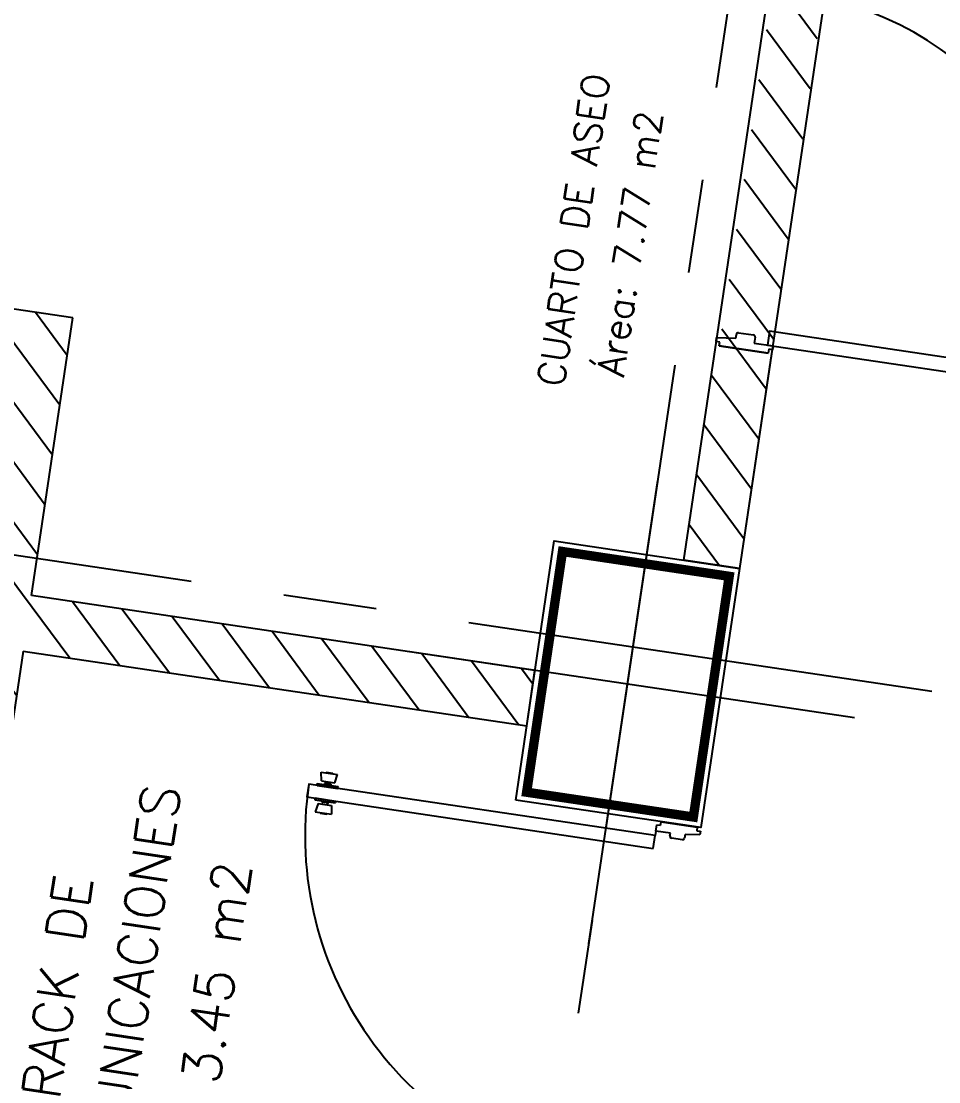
# Model space of a CAD drawing. Header units: millimetres. Extents: x 338 to 506, y 179 to 335.
# Drawn here: x 407.649 to 410.099, y 290.127 to 292.96 of the extents above; entities that cross this region are included whole.
import ezdxf

# ---------------------------------------------------------------- set-up
doc = ezdxf.new("R2010")
doc.units = ezdxf.units.MM
doc.linetypes.add('CENTER', pattern=[2, 1.25, -0.25, 0.25, -0.25])
doc.linetypes.add('DASHED2', pattern=[0.375, 0.25, -0.125])
for name, color, linetype in [('COLUMNAS', 252, 'Continuous'), ('CUBIERTA', 254, 'Continuous'), ('EJES-COLUMNAS', 3, 'CENTER'), ('EJES_DE_COLUMNA', 255, 'DASHED2'), ('MUROS', 32, 'Continuous'), ('PUERTAS', 5, 'Continuous'), ('TEXTOS', 7, 'Continuous')]:
    doc.layers.add(name, color=color, linetype=linetype)
doc.styles.add('NOTAS', font='simplex.shx')

# ---------------------------------------------------------------- blocks, each defined once
blk = doc.blocks.new('PUERTA_1_80')
at = {"layer": 'PUERTAS'}
for points in [[(0.065, 0), (0.065, -0.01), (0.075, -0.01), (0.075, -0.02), (0.025, -0.025), (0.025, -0.035, -0.414214), (0.02, -0.04), (-0.02, -0.04, -0.414214), (-0.025, -0.035), (-0.025, -0.02), (-0.075, -0.02), (-0.075, -0.01), (-0.065, -0.01), (-0.065, 0), (0.065, 0), (-0.065, 0)], [(-0.065, -1.8), (-0.065, -1.79), (-0.075, -1.79), (-0.075, -1.78), (-0.025, -1.775), (-0.025, -1.765, -0.414214), (-0.02, -1.76), (0.02, -1.76, -0.414214), (0.025, -1.765), (0.025, -1.78), (0.075, -1.78), (0.075, -1.79), (0.065, -1.79), (0.065, -1.8), (-0.065, -1.8), (0.065, -1.8)]]:
    blk.add_lwpolyline(points, format="xyb", dxfattribs=at)
for points in [[(-0.885, -0.055), (-0.06, -0.055), (-0.06, -0.02), (-0.885, -0.02)], [(-0.885, -1.745), (-0.06, -1.745), (-0.06, -1.78), (-0.885, -1.78)]]:
    blk.add_lwpolyline(points, close=True, dxfattribs=at)
for centre, start, end in [((-0.0261, -0.0409), 180.9379, 269.9323), ((-0.0261, -1.7591), 90.0677, 179.0621)]:
    blk.add_arc(centre, 0.8591, start, end, dxfattribs=at)
blk = doc.blocks.new('*X394')
at = {"color": 0}
for p, q in [((3003.8566, 1972.9753), (3003.7608, 1972.8795)), ((3003.9913, 1972.9753), (3003.8413, 1972.8253)), ((3004.126, 1972.9753), (3003.976, 1972.8253)), ((3004.2607, 1972.9753), (3004.1107, 1972.8253)), ((3004.3865, 1972.9664), (3004.2454, 1972.8253)), ((3004.5212, 1972.9664), (3004.3803, 1972.8255)), ((3004.6559, 1972.9664), (3004.5155, 1972.826)), ((3004.7906, 1972.9664), (3004.6507, 1972.8265)), ((3004.9253, 1972.9664), (3004.7858, 1972.8269)), ((3005.06, 1972.9664), (3004.921, 1972.8274)), ((3005.1947, 1972.9664), (3005.0562, 1972.8279)), ((3005.3294, 1972.9664), (3005.1914, 1972.8284))]:
    blk.add_line(p, q, dxfattribs=at)
blk = doc.blocks.new('*X396')
at = {"color": 0}
for p, q in [((3001.6166, 1975.5846), (3001.5108, 1975.4788)), ((3001.7513, 1975.5846), (3001.5108, 1975.3441)), ((3001.886, 1975.5846), (3001.736, 1975.4346)), ((3002.0207, 1975.5846), (3001.8707, 1975.4346)), ((3002.1554, 1975.5846), (3002.0054, 1975.4346)), ((3002.2901, 1975.5846), (3002.1401, 1975.4346)), ((3002.4248, 1975.5846), (3002.2748, 1975.4346)), ((3002.5595, 1975.5846), (3002.4095, 1975.4346)), ((3002.6942, 1975.5846), (3002.5108, 1975.4012)), ((3002.8289, 1975.5846), (3002.6789, 1975.4346)), ((3002.9636, 1975.5846), (3002.8478, 1975.4688)), ((3003.0983, 1975.5846), (3002.9825, 1975.4688)), ((3003.233, 1975.5846), (3003.0892, 1975.4409)), ((3003.2608, 1975.4777), (3003.2177, 1975.4346)), ((3002.8297, 1975.4507), (3002.8136, 1975.4346)), ((3002.9483, 1975.4346), (3002.8325, 1975.3188)), ((3003.083, 1975.4346), (3002.9672, 1975.3188)), ((3002.6608, 1975.4165), (3002.5108, 1975.2665)), ((3001.6608, 1975.3594), (3001.5108, 1975.2094)), ((3002.6608, 1975.2818), (3002.5108, 1975.1318)), ((3001.6608, 1975.2247), (3001.5108, 1975.0747)), ((3002.6608, 1975.1471), (3002.5108, 1974.9971)), ((3001.6608, 1975.09), (3001.5108, 1974.94)), ((3002.6608, 1975.0124), (3002.5108, 1974.8624)), ((3001.6608, 1974.9553), (3001.5108, 1974.8053)), ((3002.6608, 1974.8777), (3002.5108, 1974.7277)), ((3001.6608, 1974.8206), (3001.5108, 1974.6706)), ((3002.7524, 1974.8346), (3002.6024, 1974.6846)), ((3002.8871, 1974.8346), (3002.7371, 1974.6846)), ((3003.0218, 1974.8346), (3002.8718, 1974.6846)), ((3003.1565, 1974.8346), (3003.0065, 1974.6846)), ((3003.2608, 1974.8042), (3003.1412, 1974.6846)), ((3001.6608, 1974.6859), (3001.5108, 1974.5359)), ((3001.6608, 1974.5512), (3001.5108, 1974.4012)), ((3001.6608, 1974.4165), (3001.5108, 1974.2665)), ((3001.6608, 1974.2818), (3001.5108, 1974.1318)), ((3001.6608, 1974.1471), (3001.5108, 1973.9971)), ((3001.6608, 1974.0124), (3001.5108, 1973.8624)), ((3001.6608, 1973.8777), (3001.5108, 1973.7277)), ((3001.6608, 1973.743), (3001.5108, 1973.593)), ((3001.6608, 1973.6083), (3001.5108, 1973.4583)), ((3001.6608, 1973.4736), (3001.5108, 1973.3236)), ((3001.6608, 1973.3389), (3001.5108, 1973.1889)), ((3001.6608, 1973.2042), (3001.5108, 1973.0542)), ((3001.6608, 1973.0695), (3001.5108, 1972.9195)), ((3001.7013, 1972.9753), (3001.5513, 1972.8253)), ((3001.836, 1972.9753), (3001.686, 1972.8253)), ((3001.9708, 1972.9753), (3001.8208, 1972.8253)), ((3002.0597, 1972.9296), (3001.9555, 1972.8253))]:
    blk.add_line(p, q, dxfattribs=at)
blk = doc.blocks.new('*U234')
at = {"layer": 'PUERTAS'}
for p, q in [((0.0375, 0.05), (0.0375, 0.06)), ((0.0375, 0.06), (0.0475, 0.06)), ((0.0475, 0.06), (0.0525, 0.02)), ((1.0298, 0.06), (1.0248, 0.02)), ((1.0398, 0.06), (1.0298, 0.06)), ((1.0398, 0.05), (1.0398, 0.06)), ((0.0275, 0.05), (0.0375, 0.05)), ((0.0275, -0.05), (0.0275, 0.05)), ((0.0275, 0.05), (0.0275, -0.05)), ((1.0498, 0.05), (1.0398, 0.05)), ((1.0498, -0.05), (1.0498, 0.05)), ((1.0498, 0.05), (1.0498, -0.05)), ((0.0525, 0.02), (0.0625, 0.02)), ((0.0675, 0.015), (0.0675, -0.015)), ((1.0098, 0.015), (1.0098, -0.015)), ((1.0248, 0.02), (1.0148, 0.02)), ((0.0625, -0.02), (0.055, -0.02)), ((0.055, -0.02), (0.055, -0.06)), ((1.0148, -0.02), (1.0223, -0.02)), ((1.0223, -0.02), (1.0223, -0.06)), ((0.0375, -0.05), (0.0275, -0.05)), ((0.0375, -0.06), (0.0375, -0.05)), ((1.0398, -0.06), (1.0398, -0.05)), ((1.0398, -0.05), (1.0498, -0.05)), ((0.055, -0.06), (0.0375, -0.06)), ((0.055, -0.06), (0.0675, -0.06)), ((1.0223, -0.06), (1.0398, -0.06)), ((0.0305, -0.9545), (0.0288, -0.9545)), ((0.0288, -0.9728), (0.0288, -0.9545)), ((0.0537, -0.9453), (0.0305, -0.9412)), ((0.0306, -0.9862), (0.0305, -0.9412)), ((0.0538, -0.982), (0.0537, -0.9453)), ((0.0627, -0.9922), (0.0626, -0.935)), ((0.0675, -0.935), (0.0626, -0.935)), ((0.0676, -0.9922), (0.0675, -0.935)), ((0.1024, -0.9922), (0.1026, -0.935)), ((0.1026, -0.935), (0.1075, -0.935)), ((0.1073, -0.9922), (0.1075, -0.935)), ((0.1163, -0.982), (0.1164, -0.9453)), ((0.1164, -0.9453), (0.1396, -0.9412)), ((0.1395, -0.9862), (0.1396, -0.9412)), ((0.1396, -0.9545), (0.1413, -0.9545)), ((0.1412, -0.9728), (0.1413, -0.9545)), ((0.0306, -0.9728), (0.0288, -0.9728)), ((0.0538, -0.982), (0.0306, -0.9862)), ((0.0591, -0.9566), (0.0537, -0.9567)), ((0.0591, -0.9705), (0.0538, -0.9706)), ((0.0591, -0.9555), (0.0591, -0.9716)), ((0.111, -0.9555), (0.1109, -0.9716)), ((0.1109, -0.9705), (0.1163, -0.9706)), ((0.111, -0.9566), (0.1163, -0.9567)), ((0.1163, -0.982), (0.1395, -0.9862)), ((0.1395, -0.9728), (0.1412, -0.9728)), ((0.0676, -0.9922), (0.0627, -0.9922)), ((0.1024, -0.9922), (0.1073, -0.9922))]:
    blk.add_line(p, q, dxfattribs=at)
blk.add_lwpolyline([(0.1025, -0.06), (0.0675, -0.06), (0.0675, -1.0148), (0.1025, -1.0148)], close=True, dxfattribs=at)
for centre, radius, start, end in [((0.0625, 0.015), 0.005, 0, 90), ((1.0148, 0.015), 0.005, 90, 180), ((0.0625, -0.015), 0.005, 270, 0), ((1.0148, -0.015), 0.005, 180, 270), ((0.0681, -0.0606), 0.9541, 269.9611, 0.0389), ((0.0594, -0.9523), 0.00329, 264.9921, 9.9588), ((0.1107, -0.9523), 0.00329, 170.0412, 275.0079), ((0.0595, -0.9749), 0.00329, 350.32, 95.2867), ((0.1106, -0.9749), 0.00329, 84.7133, 189.68)]:
    blk.add_arc(centre, radius, start, end, dxfattribs=at)
blk = doc.blocks.new('*U424')
at = {"layer": 'TEXTOS', "color": 5, "style": 'NOTAS'}
for s, height, p in [('RACK DE', 0.10222, (3002.0867, 1974.4114)), ('COMUNICACIONES', 0.102223, (3001.7781, 1974.2138)), ('Área: 3.45 m2', 0.102223, (3001.7781, 1973.9966))]:
    blk.add_text(s, height=height, dxfattribs=at).set_placement(p)
blk = doc.blocks.new('*U567')
at = {"layer": 'TEXTOS', "color": 5, "style": 'NOTAS'}
for s, p in [('CUARTO DE ASEO', (3004.1691, 1973.3606)), (' Área: 7.77 m2', (3004.1691, 1973.2066))]:
    blk.add_text(s, height=0.072513, dxfattribs=at).set_placement(p)
blk = doc.blocks.new('*X570')
at = {"color": 0}
for p, q in [((3003.4108, 1974.7088), (3003.2608, 1974.5588)), ((3003.4108, 1974.5741), (3003.2608, 1974.4241)), ((3003.4108, 1974.4394), (3003.2608, 1974.2894)), ((3003.4108, 1974.3047), (3003.2608, 1974.1547)), ((3003.4108, 1974.17), (3003.2608, 1974.02)), ((3003.4108, 1974.0353), (3003.2608, 1973.8853)), ((3003.4108, 1973.9006), (3003.2608, 1973.7506)), ((3003.4108, 1973.7659), (3003.2608, 1973.6159)), ((3003.4108, 1973.6312), (3003.2608, 1973.4812)), ((3003.4108, 1973.4965), (3003.2608, 1973.3465)), ((3003.4108, 1973.3618), (3003.3743, 1973.3253))]:
    blk.add_line(p, q, dxfattribs=at)
blk = doc.blocks.new('*X576')
at = {"color": 0}
for p, q in [((3004.1366, 1975.4346), (3004.0108, 1975.3088)), ((3004.1608, 1975.3241), (3004.0108, 1975.1741)), ((3004.1608, 1975.1894), (3004.0108, 1975.0394)), ((3004.1608, 1975.0547), (3004.0108, 1974.9047)), ((3004.1608, 1974.92), (3003.9254, 1974.6846)), ((3003.5133, 1974.8113), (3003.4108, 1974.7088)), ((3003.5366, 1974.8346), (3003.5133, 1974.8113)), ((3003.6713, 1974.8346), (3003.5213, 1974.6846)), ((3003.806, 1974.8346), (3003.656, 1974.6846)), ((3003.9407, 1974.8346), (3003.7907, 1974.6846)), ((3004.1608, 1974.7853), (3004.0601, 1974.6846))]:
    blk.add_line(p, q, dxfattribs=at)
blk = doc.blocks.new('BAÑOS_PUBLICOS_PISO_1')
at = {"layer": 'MUROS'}
for p, q in [((3004.16076, 1974.68463), (3004.16076, 1975.43463)), ((3003.26076, 1974.68463), (3002.51076, 1974.68463)), ((3003.26076, 1974.68463), (3002.51076, 1974.68463)), ((3003.26076, 1974.68463), (3002.51076, 1974.68463)), ((3003.26076, 1974.68463), (3003.26076, 1973.32534)), ((3003.26076, 1974.68463), (3003.26076, 1973.32534)), ((3003.26076, 1974.68463), (3003.26076, 1973.32534)), ((3003.41076, 1973.32534), (3003.41076, 1974.68463)), ((3003.41076, 1973.32534), (3003.41076, 1974.68463)), ((3003.41076, 1973.32534), (3003.41076, 1974.68463)), ((3003.41076, 1974.68463), (3004.16076, 1974.68463)), ((3003.26076, 1973.32534), (3003.41076, 1973.32534)), ((3003.26076, 1973.32534), (3003.41076, 1973.32534)), ((3003.26076, 1973.32534), (3003.41076, 1973.32534)), ((3003.76076, 1972.82534), (3003.76076, 1972.97534)), ((3003.76076, 1972.97534), (3006.82076, 1972.97534)), ((3003.76076, 1972.82534), (3003.76076, 1972.97534)), ((3003.76076, 1972.97534), (3006.82076, 1972.97534)), ((3003.76076, 1972.82534), (3003.76076, 1972.97534)), ((3003.76076, 1972.97534), (3006.82076, 1972.97534)), ((3004.34075, 1972.82534), (3003.76076, 1972.82534)), ((3004.34075, 1972.82534), (3003.76076, 1972.82534)), ((3006.82076, 1972.82534), (3003.76076, 1972.82534))]:
    blk.add_line(p, q, dxfattribs=at)
for name in ['*U424', '*U567']:
    blk.add_blockref(name, (0, 0))
at = {"layer": 'MUROS', "linetype": 'Continuous'}
for name in ['*X570', '*X396', '*X576', '*X394']:
    blk.add_blockref(name, (0, 0), dxfattribs=at)
at = {"layer": 'PUERTAS', "xscale": 0.9792970853331232, "yscale": 0.9792970853331232, "zscale": 0.9792970853331232, "rotation": 180}
blk.add_blockref('*U234', (3003.0877, 1972.88409), dxfattribs=at)
blk = doc.blocks.new('COLUMNAS_V3_B9')
at = {"layer": 'COLUMNAS', "color": 6}
blk.add_lwpolyline([(3079.9247, 1962.7415), (3080.6247, 1962.7415), (3080.6247, 1962.2415), (3079.9247, 1962.2415), (3079.9247, 1962.7415)], dxfattribs=at)
at = {"layer": 'COLUMNAS', "color": 6, "const_width": 0.025}
blk.add_lwpolyline([(3080.5997, 1962.2656), (3079.9497, 1962.2656), (3079.9497, 1962.7157), (3080.5997, 1962.7157)], close=True, dxfattribs=at)
blk = doc.blocks.new('EJES_ESTRUCTURALES')
at = {"layer": 'EJES_DE_COLUMNA', "color": 9, "linetype": 'CENTER'}
for p, q in [((741.96581, 131.2663), (741.96581, 199.7363)), ((661.47768, 188.07297), (759.37077, 188.07297))]:
    blk.add_line(p, q, dxfattribs=at)
blk = doc.blocks.new('COLUMNAS')
at = {"layer": 'COLUMNAS', "color": 6}
blk.add_lwpolyline([(-599.6912, 212.156), (-600.3912, 212.156), (-600.3912, 211.656), (-599.6912, 211.656), (-599.6912, 212.156)], dxfattribs=at)
at = {"layer": 'COLUMNAS', "color": 6, "const_width": 0.025}
blk.add_lwpolyline([(-600.3662, 211.6801), (-599.7162, 211.6801), (-599.7162, 212.1301), (-600.3662, 212.1301)], close=True, dxfattribs=at)
at = {"layer": 'EJES-COLUMNAS'}
for p, q in [((-600.0412, 211.2938), (-600.0412, 212.4938)), ((-600.0412, 211.2938), (-600.0412, 212.4938)), ((-599.3412, 211.906), (-600.7412, 211.906))]:
    blk.add_line(p, q, dxfattribs=at)
blk = doc.blocks.new('A$C7152A42C')
at = {"color": 18}
for name, p in [('BAÑOS_PUBLICOS_PISO_1', (-2892.7659, -1880.28762)), ('COLUMNAS_V3_B9', (-2969.6298, -1869.70381))]:
    blk.add_blockref(name, p, dxfattribs=at)
at = {"layer": 'CUBIERTA', "xscale": -1}
blk.add_blockref('COLUMNAS', (-489.39632, -119.11823), dxfattribs=at)
at = {"layer": 'EJES_DE_COLUMNA'}
blk.add_blockref('EJES_ESTRUCTURALES', (-631.22088, -95.28525), dxfattribs=at)
at = {"layer": 'PUERTAS', "rotation": 90}
for xscale, yscale, zscale in [(1.016000000000005, 1.066800000000005, 1.016000000000005), (1.016, 1.066799999999999, 1.016), (1.016, 1.066799999999999, 1.016)]:
    blk.add_blockref('PUERTA_1_80', (111.57461, 92.61272), dxfattribs=dict(at, xscale=xscale, yscale=yscale, zscale=zscale))

msp = doc.modelspace()

# ---------------------------------------------------------------- block references
at = {"layer": 'MUROS', "color": 32, "rotation": 81.53046525965426}
msp.add_blockref('A$C7152A42C', (484.7482, 168.0844), dxfattribs=at)

doc.saveas('drawing.dxf')
